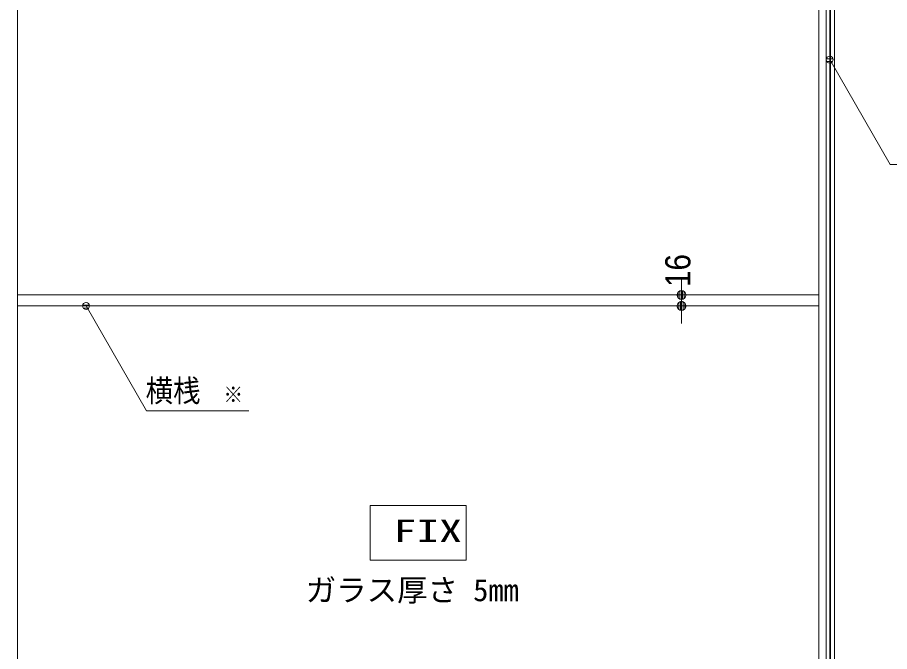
# Model space of a CAD drawing. Units: millimetres, scale not verified. Extents: x -6062 to 6062, y -3045 to 3045.
# Drawn here: x -2404 to -1132, y -880 to 45 of the extents above; entities that cross this region are included whole.
import ezdxf
from ezdxf.enums import TextEntityAlignment as Align

# ---------------------------------------------------------------- set-up
doc = ezdxf.new("R2010")
doc.units = ezdxf.units.MM
doc.header["$LTSCALE"] = 20
for name, color, linetype, lineweight in [('0-1_0', 7, 'Continuous', 9), ('0-2_2寸法-2', 7, 'Continuous', 9), ('0-3_2寸法-3', 7, 'Continuous', 9), ('0-4_3一般', 7, 'Continuous', 9)]:
    doc.layers.add(name, color=color, linetype=linetype, lineweight=lineweight)
doc.styles.add('ＭＳ ゴシック', font='')
doc.styles.add('ＭＳ Ｐゴシック', font='')
doc.styles.get('ＭＳ ゴシック').set_extended_font_data('MS Gothic')
doc.styles.get('ＭＳ Ｐゴシック').set_extended_font_data('MS PGothic')

# ---------------------------------------------------------------- blocks, each defined once
blk = doc.blocks.new('グループ-6')
at = {"layer": '0-4_3一般'}
blk.add_line((11360, 9000), (11360, -38000), dxfattribs=at)
blk = doc.blocks.new('グループ-7')
at = {"layer": '0-4_3一般'}
for p, q in [((-12320, 8840), (-12320, -38000)), ((11040, -38000), (11040, 8840)), ((11360, -38000), (11360, 8840)), ((-12320, -37740), (-12320, 8100)), ((-12320, -7200), (11040, -7200)), ((-12320, -7520), (11040, -7520))]:
    blk.add_line(p, q, dxfattribs=at)
blk = doc.blocks.new('グループ-8')
at = {"layer": '0-4_3一般'}
for name in ['グループ-6', 'グループ-7']:
    blk.add_blockref(name, (0, 0), dxfattribs=at)
blk = doc.blocks.new('_Dot')
at = {"layer": '0-1_0'}
for p, q in [((-10, 0), (-20, 0)), ((9.78, 2), (-9.78, 2)), ((7.99, 6), (-7.99, 6)), ((9.16, -3.98), (-9.16, -3.98)), ((6, -7.98), (-6, -7.98))]:
    blk.add_line(p, q, dxfattribs=at)
for points in [[(10, 0), (9.92, 1.25), (9.69, 2.49), (9.3, 3.68), (8.76, 4.82), (8.09, 5.88), (7.29, 6.85), (6.37, 7.71), (5.36, 8.44), (4.26, 9.05), (3.09, 9.51), (1.87, 9.82), (0.63, 9.98), (-0.63, 9.98), (-1.87, 9.82), (-3.09, 9.51), (-4.26, 9.05), (-5.36, 8.44), (-6.37, 7.71), (-7.29, 6.85), (-8.09, 5.88), (-8.76, 4.82), (-9.3, 3.68), (-9.69, 2.49), (-9.92, 1.25), (-10, 0), (0, 0)], [(-10, 0), (-9.92, -1.25), (-9.69, -2.49), (-9.3, -3.68), (-8.76, -4.82), (-8.09, -5.88), (-7.29, -6.85), (-6.37, -7.71), (-5.36, -8.44), (-4.26, -9.05), (-3.09, -9.51), (-1.87, -9.82), (-0.63, -9.98), (0.63, -9.98), (1.87, -9.82), (3.09, -9.51), (4.26, -9.05), (5.36, -8.44), (6.37, -7.71), (7.29, -6.85), (8.09, -5.88), (8.76, -4.82), (9.3, -3.68), (9.69, -2.49), (9.92, -1.25), (10, 0), (0, 0)]]:
    blk.add_lwpolyline(points, close=True, dxfattribs=at)
blk = doc.blocks.new('グループ-27')
at = {"layer": '0-4_3一般'}
for p, q in [((11260, -38000), (11260, 9000)), ((11380, 9000), (11380, -38000)), ((11500, 9000), (11500, -38000))]:
    blk.add_line(p, q, dxfattribs=at)

msp = doc.modelspace()

# ---------------------------------------------------------------- linework, layer by layer
at = {"layer": '0-2_2寸法-2'}
for p, q in [((-1435.5, -347.29), (-1435.5, -334.58)), ((-1435.5, -360), (-1435.5, -376)), ((-1415.5, -360), (-1415.3, -360)), ((-1415.5, -376), (-1415.3, -376)), ((-1435.5, -388.71), (-1435.5, -401.42))]:
    msp.add_line(p, q, dxfattribs=at)
at = {"layer": '0-3_2寸法-3'}
for p, q in [((-1219.33, -11.62), (-1219.67, -11.62)), ((-1219.33, -11.62), (-1219.67, -11.62)), ((-1214.61, -15.62), (-1224.39, -15.62)), ((-1215.5, -19.62), (-1223.5, -19.62)), ((-2298.61, -375.01), (-2308.39, -375.01)), ((-2299.5, -379.01), (-2307.5, -379.01)), ((-2303.33, -371.01), (-2303.67, -371.01)), ((-2303.33, -371.01), (-2303.67, -371.01))]:
    msp.add_line(p, q, dxfattribs=at)
for points in [[(-937.18, -169.45), (-1131.26, -169.45), (-1219.5, -16.61)], [(-2066.16, -528.84), (-2215.26, -528.84), (-2303.5, -376)]]:
    msp.add_lwpolyline(points, dxfattribs=at)
msp.add_lwpolyline([(-1889.5, -667), (-1749.5, -667), (-1749.5, -747), (-1889.5, -747)], close=True, dxfattribs=at)
for centre in [(-1219.5, -16.61), (-1219.5, -16.61), (-2303.5, -376), (-2303.5, -376)]:
    msp.add_circle(centre, 5.01, dxfattribs=at)

# ---------------------------------------------------------------- block references
at = {"layer": '0-2_2寸法-2', "xscale": 0.6356201, "yscale": 0.6356201}
for p, rotation in [((-1435.5, -360), 270), ((-1435.5, -376), 90)]:
    msp.add_blockref('_Dot', p, dxfattribs=dict(at, rotation=rotation))
at = {"layer": '0-4_3一般', "xscale": 0.05, "yscale": 0.05}
for name in ['グループ-8', 'グループ-27']:
    msp.add_blockref(name, (-1787.5, 0), dxfattribs=at)

# ---------------------------------------------------------------- texts
at = {"layer": '0-2_2寸法-2', "style": 'ＭＳ Ｐゴシック', "width": 0.9}
msp.add_text('16', height=36.66, rotation=90, dxfattribs=at).set_placement((-1411.53, -348.33), align=Align.BOTTOM_LEFT)
at = {"layer": '0-3_2寸法-3', "style": 'ＭＳ ゴシック'}
for s, height, width, p in [('横桟', 32.55, 0.9, (-2216.61, -525.66)), ('※', 23.31, 0.9, (-2103.26, -523.88)), ('FIX', 32.55, 1.5, (-1855.25, -730.17))]:
    msp.add_text(s, height=height, dxfattribs=dict(at, width=width)).set_placement(p, align=Align.BOTTOM_LEFT)
msp.add_text('ガラス厚さ 5mm', height=32.55, dxfattribs=at).set_placement((-1983.29, -816.45), align=Align.BOTTOM_LEFT)

doc.saveas('drawing.dxf')
